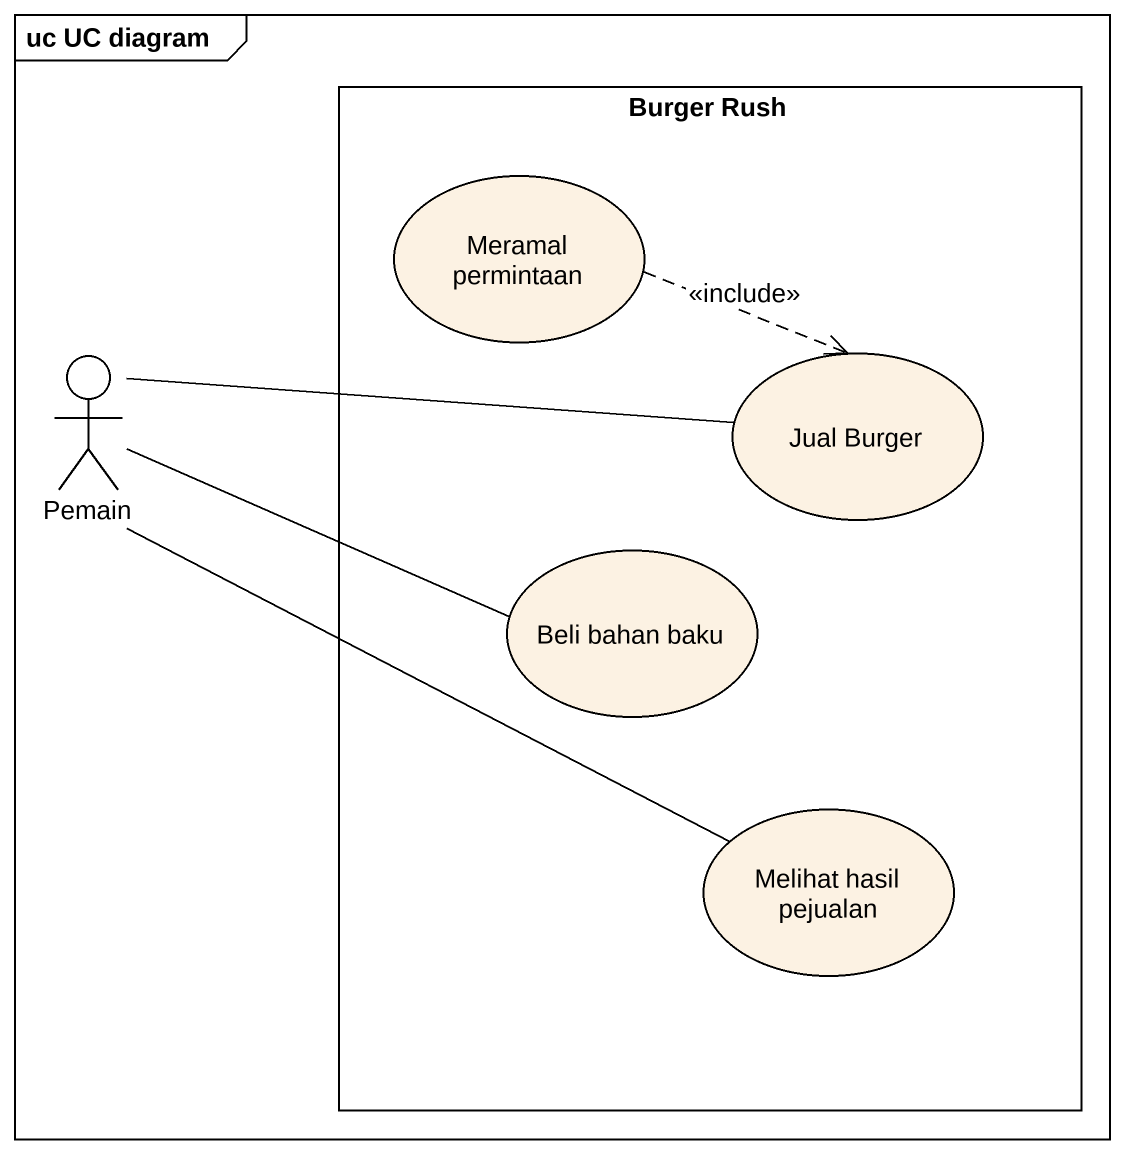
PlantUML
@startuml
mainframe uc UC diagram
rectangle "Burger Rush" as Burger_Rush {
  usecase "Meramal permintaan" as Meramal_permintaan
  usecase "Jual Burger" as Jual_Burger
  usecase "Beli bahan baku" as Beli_bahan_baku
  usecase "Melihat hasil pejualan" as Melihat_hasil_pejualan
}
actor Pemain
Meramal_permintaan .right.> Jual_Burger : <<include>>
Pemain -right- Jual_Burger
Pemain -right- Beli_bahan_baku
Pemain -right- Melihat_hasil_pejualan
@enduml
